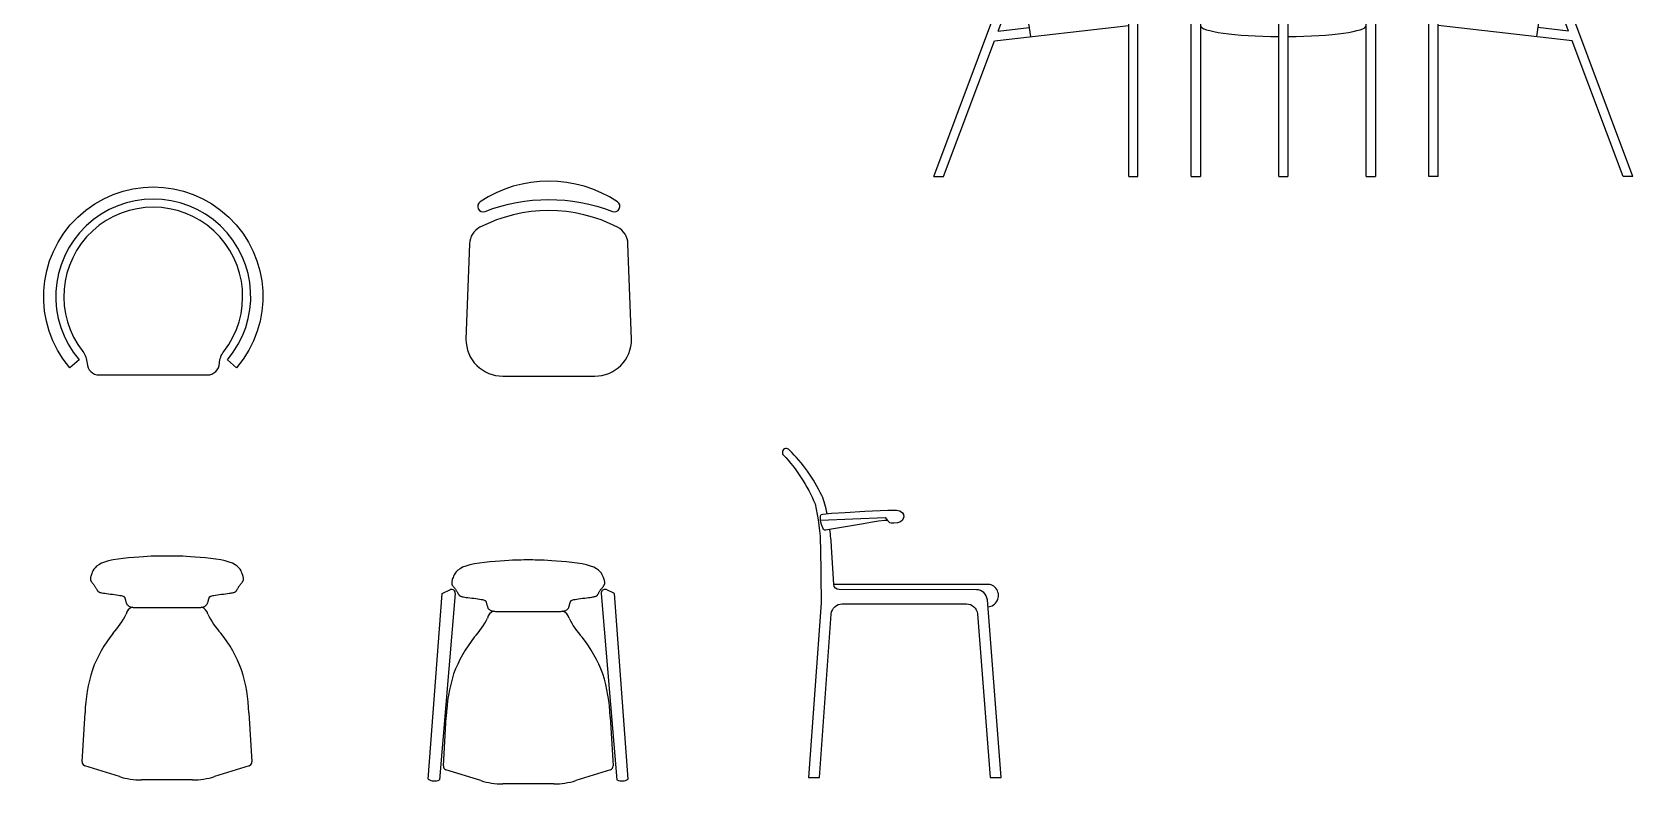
# Model space of a CAD drawing. Header units: centimetres. Extents: x 56177 to 99483, y 493 to 15482.
# Drawn here: x 60487.9 to 60923, y 1974.2 to 2178.6 of the extents above; entities that cross this region are included whole.
import ezdxf

# ---------------------------------------------------------------- set-up
doc = ezdxf.new("R2010")
doc.units = ezdxf.units.CM
doc.header["$MEASUREMENT"] = 0

# ---------------------------------------------------------------- blocks, each defined once
blk = doc.blocks.new('chaise9-profil')
for p, q in [((3.29, 69.99), (20.89, 70.71)), ((20.89, 70.71), (21.5, 69.87))]:
    blk.add_line(p, q)
for points in [[(-6.83, 87.76, -0.0885), (1.81, 74.44, -0.055333), (3.29, 62.66), (3.44, 47.54), (0, 0), (3.01, 0), (6.22, 44.45, -0.393229), (9.21, 47.24), (42.94, 47.24, -0.391757), (45.93, 44.47), (49.37, 0), (52.38, 0), (48.64, 48.3, 0.391377), (45.65, 51.07), (8.37, 51.12, -0.396997), (6.88, 52.53), (6.29, 62.69)], [(48.78, 46.44, 1), (48.48, 52.53), (6.88, 52.53)]]:
    blk.add_lwpolyline(points, format="xyb")
blk.add_lwpolyline([(3.29, 69.99), (3.28, 71.17), (3.5, 71.48), (3.97, 71.64), (6.3, 71.87), (9.98, 72.1), (15.3, 72.4), (21.58, 72.67), (23.93, 72.68), (24.86, 72.49), (25.59, 71.99), (25.87, 71.52), (25.92, 70.84), (25.62, 70.02), (25.01, 69.5), (24.2, 69.23), (23.26, 69.13), (22.52, 69.18), (22.15, 69.26), (21.81, 69.6), (21.5, 69.87), (20.81, 69.91), (19.08, 69.71), (16.89, 69.34), (14.94, 69.01), (10.09, 68.17), (5.24, 67.33), (4.71, 67.27), (4.39, 67.28), (4.11, 67.47), (3.57, 68.79), (3.4, 69.42)], close=True)
for centre, radius, start, end in [((-6.01, 88.41), 1.05, 38.3899, 227.329), ((-36.04, 57.69), 44, 25.5639, 45.4799), ((-5.28, 72.16), 10, 12.4524, 26.8335), ((-52.88, 59.49), 59.25, 11.9647, 14.4935), ((-52.88, 59.49), 59.25, 3.1089, 7.6986)]:
    blk.add_arc(centre, radius, start, end)
blk = doc.blocks.new('chaise1-plan')
for p, q in [((-20.56, -4.02), (-20.73, -4.41)), ((-20.31, -3.62), (-20.56, -4.02)), ((-19.99, -3.2), (-20.31, -3.62)), ((-19.55, -2.78), (-19.99, -3.2)), ((-18.98, -2.38), (-19.55, -2.78)), ((-18.26, -1.99), (-18.98, -2.38)), ((-17.37, -1.65), (-18.26, -1.99)), ((-16.29, -1.34), (-17.37, -1.65)), ((-15.06, -1.08), (-16.29, -1.34)), ((-13.72, -0.86), (-15.06, -1.08)), ((-12.31, -0.67), (-13.72, -0.86)), ((-10.88, -0.52), (-12.31, -0.67)), ((-9.46, -0.39), (-10.88, -0.52)), ((-8.11, -0.29), (-9.46, -0.39)), ((-6.85, -0.21), (-8.11, -0.29)), ((-5.74, -0.14), (-6.85, -0.21)), ((-4.74, -0.09), (-5.74, -0.14)), ((-3.86, -0.06), (-4.74, -0.09)), ((-3.07, -0.03), (-3.86, -0.06)), ((-2.35, -0.02), (-3.07, -0.03)), ((-1.68, -0.01), (-2.35, -0.02)), ((-1.05, -0.01), (-1.68, -0.01)), ((-0.44, -0.01), (-1.05, -0.01)), ((0.18, -0.01), (-0.44, -0.01)), ((0.81, -0.01), (0.18, -0.01)), ((1.47, -0.02), (0.81, -0.01)), ((2.19, -0.03), (1.47, -0.02)), ((2.99, -0.06), (2.19, -0.03)), ((3.87, -0.09), (2.99, -0.06)), ((4.86, -0.14), (3.87, -0.09)), ((5.98, -0.21), (4.86, -0.14)), ((7.24, -0.29), (5.98, -0.21)), ((8.59, -0.39), (7.24, -0.29)), ((10.01, -0.52), (8.59, -0.39)), ((11.44, -0.67), (10.01, -0.52)), ((12.85, -0.86), (11.44, -0.67)), ((14.19, -1.08), (12.85, -0.86)), ((15.42, -1.34), (14.19, -1.08)), ((16.5, -1.65), (15.42, -1.34)), ((17.39, -1.99), (16.5, -1.65)), ((18.11, -2.38), (17.39, -1.99)), ((18.68, -2.78), (18.11, -2.38)), ((19.11, -3.2), (18.68, -2.78)), ((19.44, -3.62), (19.11, -3.2)), ((19.69, -4.02), (19.44, -3.62)), ((19.86, -4.41), (19.69, -4.02)), ((-21.23, -6.08), (-21.24, -6.22)), ((-21.24, -6.22), (-21.23, -6.34)), ((-21.21, -5.93), (-21.23, -6.08)), ((-21.23, -6.34), (-21.22, -6.45)), ((-21.22, -6.45), (-21.19, -6.56)), ((-21.18, -5.76), (-21.21, -5.93)), ((-21.19, -6.56), (-21.16, -6.67)), ((-21.13, -5.56), (-21.18, -5.76)), ((-21.16, -6.67), (-21.12, -6.77)), ((-21.06, -5.33), (-21.13, -5.56)), ((-21.12, -6.77), (-21.06, -6.87)), ((-20.97, -5.06), (-21.06, -5.33)), ((-21.06, -6.87), (-21, -6.96)), ((-21, -6.96), (-20.94, -7.06)), ((-20.87, -4.76), (-20.97, -5.06)), ((-20.94, -7.06), (-20.86, -7.16)), ((-20.73, -4.41), (-20.87, -4.76)), ((-20.86, -7.16), (-20.78, -7.26)), ((-20.78, -7.26), (-20.69, -7.37)), ((-20.69, -7.37), (-20.6, -7.48)), ((-20.6, -7.48), (-20.5, -7.6)), ((-20.5, -7.6), (-20.41, -7.72)), ((-20.41, -7.72), (-20.31, -7.84)), ((-20.31, -7.84), (-20.21, -7.97)), ((-20.21, -7.97), (-20.11, -8.11)), ((-20.11, -8.11), (-20.02, -8.25)), ((-20.02, -8.25), (-19.92, -8.4)), ((-19.92, -8.4), (-19.83, -8.55)), ((-19.83, -8.55), (-19.75, -8.69)), ((-19.75, -8.69), (-19.67, -8.84)), ((18.8, -8.84), (18.88, -8.69)), ((18.88, -8.69), (18.96, -8.55)), ((18.96, -8.55), (19.05, -8.4)), ((19.05, -8.4), (19.14, -8.25)), ((19.14, -8.25), (19.24, -8.11)), ((19.24, -8.11), (19.34, -7.97)), ((19.34, -7.97), (19.44, -7.84)), ((19.44, -7.84), (19.54, -7.72)), ((19.54, -7.72), (19.63, -7.6)), ((19.63, -7.6), (19.73, -7.48)), ((19.73, -7.48), (19.82, -7.37)), ((19.82, -7.37), (19.91, -7.26)), ((20, -4.76), (19.86, -4.41)), ((19.91, -7.26), (19.99, -7.16)), ((19.99, -7.16), (20.06, -7.06)), ((20.1, -5.06), (20, -4.76)), ((20.06, -7.06), (20.13, -6.96)), ((20.19, -5.33), (20.1, -5.06)), ((20.13, -6.96), (20.19, -6.87)), ((20.26, -5.56), (20.19, -5.33)), ((20.19, -6.87), (20.24, -6.77)), ((20.24, -6.77), (20.29, -6.67)), ((20.31, -5.76), (20.26, -5.56)), ((20.29, -6.67), (20.32, -6.56)), ((20.34, -5.93), (20.31, -5.76)), ((20.32, -6.56), (20.35, -6.45)), ((20.36, -6.08), (20.34, -5.93)), ((20.35, -6.45), (20.36, -6.34)), ((20.37, -6.22), (20.36, -6.08)), ((20.36, -6.34), (20.37, -6.22)), ((-19.67, -8.84), (-19.59, -8.97)), ((-19.59, -8.97), (-19.52, -9.1)), ((-19.52, -9.1), (-19.46, -9.22)), ((-19.46, -9.22), (-19.4, -9.32)), ((-19.4, -9.32), (-19.34, -9.41)), ((-19.34, -9.41), (-19.29, -9.49)), ((-19.29, -9.49), (-19.23, -9.56)), ((-19.23, -9.56), (-19.18, -9.62)), ((-19.18, -9.62), (-19.12, -9.67)), ((-19.12, -9.67), (-19.05, -9.72)), ((-19.05, -9.72), (-18.97, -9.77)), ((-18.97, -9.77), (-18.89, -9.81)), ((-18.89, -9.81), (-18.78, -9.86)), ((-18.78, -9.86), (-18.65, -9.9)), ((-18.65, -9.9), (-18.48, -9.95)), ((-18.48, -9.95), (-18.27, -9.99)), ((-18.27, -9.99), (-18.01, -10.04)), ((-18.01, -10.04), (-17.69, -10.1)), ((-17.69, -10.1), (-17.31, -10.15)), ((-17.31, -10.15), (-16.85, -10.21)), ((-16.85, -10.21), (-16.33, -10.28)), ((-16.33, -10.28), (-15.79, -10.35)), ((-15.79, -10.35), (-15.22, -10.42)), ((-15.22, -10.42), (-14.66, -10.49)), ((-14.66, -10.49), (-14.13, -10.56)), ((-14.13, -10.56), (-13.64, -10.63)), ((-13.64, -10.63), (-13.21, -10.7)), ((-13.21, -10.7), (-12.86, -10.77)), ((-12.86, -10.77), (-12.59, -10.84)), ((-12.59, -10.84), (-12.38, -10.91)), ((-12.38, -10.91), (-12.22, -10.98)), ((-12.22, -10.98), (-12.11, -11.05)), ((-12.11, -11.05), (-12.03, -11.12)), ((-12.03, -11.12), (-11.97, -11.2)), ((-11.97, -11.2), (-11.93, -11.29)), ((-11.93, -11.29), (-11.89, -11.38)), ((-11.89, -11.38), (-11.86, -11.48)), ((-11.86, -11.48), (-11.82, -11.59)), ((-11.82, -11.59), (-11.79, -11.7)), ((-11.79, -11.7), (-11.76, -11.82)), ((-11.76, -11.82), (-11.73, -11.95)), ((-11.73, -11.95), (-11.7, -12.08)), ((-11.7, -12.08), (-11.67, -12.21)), ((-11.67, -12.21), (-11.63, -12.35)), ((-11.63, -12.35), (-11.59, -12.49)), ((-11.59, -12.49), (-11.55, -12.64)), ((-11.55, -12.64), (-11.5, -12.78)), ((-11.5, -12.78), (-11.44, -12.92)), ((-11.44, -12.92), (-11.37, -13.05)), ((-11.37, -13.05), (-11.3, -13.18)), ((10.43, -13.18), (10.5, -13.05)), ((10.5, -13.05), (10.57, -12.92)), ((10.57, -12.92), (10.62, -12.78)), ((10.62, -12.78), (10.68, -12.64)), ((10.68, -12.64), (10.72, -12.49)), ((10.72, -12.49), (10.76, -12.35)), ((10.76, -12.35), (10.79, -12.21)), ((10.79, -12.21), (10.83, -12.08)), ((10.83, -12.08), (10.86, -11.95)), ((10.86, -11.95), (10.89, -11.82)), ((10.89, -11.82), (10.92, -11.7)), ((10.92, -11.7), (10.95, -11.59)), ((10.95, -11.59), (10.99, -11.48)), ((10.99, -11.48), (11.02, -11.38)), ((11.02, -11.38), (11.06, -11.29)), ((11.06, -11.29), (11.1, -11.2)), ((11.1, -11.2), (11.16, -11.12)), ((11.16, -11.12), (11.24, -11.05)), ((11.24, -11.05), (11.35, -10.98)), ((11.35, -10.98), (11.51, -10.91)), ((11.51, -10.91), (11.72, -10.84)), ((11.72, -10.84), (11.99, -10.77)), ((11.99, -10.77), (12.34, -10.7)), ((12.34, -10.7), (12.77, -10.63)), ((12.77, -10.63), (13.26, -10.56)), ((13.26, -10.56), (13.79, -10.49)), ((13.79, -10.49), (14.35, -10.42)), ((14.35, -10.42), (14.92, -10.35)), ((14.92, -10.35), (15.46, -10.28)), ((15.46, -10.28), (15.98, -10.21)), ((15.98, -10.21), (16.43, -10.15)), ((16.43, -10.15), (16.82, -10.1)), ((16.82, -10.1), (17.14, -10.04)), ((17.14, -10.04), (17.4, -9.99)), ((17.4, -9.99), (17.61, -9.95)), ((17.61, -9.95), (17.78, -9.9)), ((17.78, -9.9), (17.91, -9.86)), ((17.91, -9.86), (18.02, -9.81)), ((18.02, -9.81), (18.1, -9.77)), ((18.1, -9.77), (18.18, -9.72)), ((18.18, -9.72), (18.25, -9.67)), ((18.25, -9.67), (18.31, -9.62)), ((18.31, -9.62), (18.36, -9.56)), ((18.36, -9.56), (18.42, -9.49)), ((18.42, -9.49), (18.47, -9.41)), ((18.47, -9.41), (18.52, -9.32)), ((18.52, -9.32), (18.58, -9.22)), ((18.58, -9.22), (18.65, -9.1)), ((18.65, -9.1), (18.72, -8.97)), ((18.72, -8.97), (18.8, -8.84)), ((-11.3, -13.18), (-11.21, -13.3)), ((-11.21, -13.3), (-11.11, -13.4)), ((-11.11, -13.4), (-11, -13.5)), ((-11, -13.5), (-10.89, -13.58)), ((-10.89, -13.58), (-10.76, -13.66)), ((-10.76, -13.66), (-10.64, -13.73)), ((-10.64, -13.73), (-10.51, -13.78)), ((-10.51, -13.78), (-10.38, -13.83)), ((-10.38, -13.83), (-10.25, -13.87)), ((-10.25, -13.87), (-10.12, -13.9)), ((-10.12, -13.9), (-9.98, -13.93)), ((-9.98, -13.93), (-9.81, -13.94)), ((-9.81, -13.94), (-9.6, -13.96)), ((-9.6, -13.96), (-9.33, -13.97)), ((-9.33, -13.97), (-8.98, -13.97)), ((-8.98, -13.97), (-8.54, -13.98)), ((-8.54, -13.98), (-7.99, -13.98)), ((-7.99, -13.98), (-7.32, -13.98)), ((-7.32, -13.98), (-6.54, -13.98)), ((-6.54, -13.98), (-5.66, -13.98)), ((-5.66, -13.98), (-4.71, -13.98)), ((-4.71, -13.98), (-3.7, -13.98)), ((-3.7, -13.98), (-2.64, -13.98)), ((-2.64, -13.98), (-1.54, -13.98)), ((-1.54, -13.98), (-0.44, -13.98)), ((-0.44, -13.98), (0.67, -13.98)), ((0.67, -13.98), (1.76, -13.98)), ((1.76, -13.98), (2.83, -13.98)), ((2.83, -13.98), (3.84, -13.98)), ((3.84, -13.98), (4.79, -13.98)), ((4.79, -13.98), (5.67, -13.98)), ((5.67, -13.98), (6.45, -13.98)), ((6.45, -13.98), (7.12, -13.98)), ((7.12, -13.98), (7.67, -13.98)), ((7.67, -13.98), (8.11, -13.97)), ((8.11, -13.97), (8.46, -13.97)), ((8.46, -13.97), (8.73, -13.96)), ((8.73, -13.96), (8.94, -13.94)), ((8.94, -13.94), (9.11, -13.93)), ((9.11, -13.93), (9.25, -13.9)), ((9.25, -13.9), (9.38, -13.87)), ((9.38, -13.87), (9.51, -13.83)), ((9.51, -13.83), (9.64, -13.78)), ((9.64, -13.78), (9.76, -13.73)), ((9.76, -13.73), (9.89, -13.66)), ((9.89, -13.66), (10.01, -13.58)), ((10.01, -13.58), (10.13, -13.5)), ((10.13, -13.5), (10.24, -13.4)), ((10.24, -13.4), (10.34, -13.3)), ((10.34, -13.3), (10.43, -13.18)), ((-23.5, -56), (-22.7, -42.64)), ((21.83, -42.64), (22.63, -56)), ((-13.36, -59.98), (-22.8, -57.01)), ((-0.44, -60.89), (-7.37, -60.89)), ((6.5, -60.89), (-0.44, -60.89)), ((21.93, -57.01), (12.49, -59.98))]:
    blk.add_line(p, q)
for centre, radius, start, end in [((-30.28, -6.74), 20.82, 316.82, 334.2087), ((-9.2, -16.25), 2.39, 104.5011, 169.0029), ((8.32, -16.25), 2.39, 10.9971, 75.4989), ((29.41, -6.74), 20.82, 205.7913, 223.18), ((12.49, -43.08), 35.34, 141.3172, 159.9593), ((-13.36, -43.08), 35.34, 20.0407, 38.6828), ((20.75, -44.03), 43.48, 162.5088, 178.165), ((-21.63, -44.03), 43.48, 1.835, 17.4912), ((-22.5, -56.06), 1, 176.5747, 252.5865), ((21.63, -56.06), 1, 287.4135, 3.4253), ((-7.37, -40.89), 20, 252.5865, 270), ((6.5, -40.89), 20, 270, 287.4135)]:
    blk.add_arc(centre, radius, start, end)
blk = doc.blocks.new('chaise2-plan')
for p, q in [((0, 0), (-0.61, 0)), ((0.61, 0), (0, 0)), ((-20.12, -4.02), (-20.3, -4.4)), ((-19.88, -3.61), (-20.12, -4.02)), ((-19.55, -3.19), (-19.88, -3.61)), ((-19.11, -2.78), (-19.55, -3.19)), ((-18.54, -2.37), (-19.11, -2.78)), ((-17.83, -1.99), (-18.54, -2.37)), ((-16.93, -1.64), (-17.83, -1.99)), ((-15.85, -1.34), (-16.93, -1.64)), ((-14.62, -1.08), (-15.85, -1.34)), ((-13.28, -0.85), (-14.62, -1.08)), ((-11.88, -0.67), (-13.28, -0.85)), ((-10.44, -0.51), (-11.88, -0.67)), ((-9.03, -0.39), (-10.44, -0.51)), ((-7.67, -0.28), (-9.03, -0.39)), ((-6.42, -0.2), (-7.67, -0.28)), ((-5.3, -0.14), (-6.42, -0.2)), ((-4.31, -0.09), (-5.3, -0.14)), ((-3.42, -0.05), (-4.31, -0.09)), ((-2.63, -0.03), (-3.42, -0.05)), ((-1.91, -0.01), (-2.63, -0.03)), ((-1.24, 0), (-1.91, -0.01)), ((-0.61, 0), (-1.24, 0)), ((1.24, 0), (0.61, 0)), ((1.91, -0.01), (1.24, 0)), ((2.63, -0.03), (1.91, -0.01)), ((3.42, -0.05), (2.63, -0.03)), ((4.31, -0.09), (3.42, -0.05)), ((5.3, -0.14), (4.31, -0.09)), ((6.42, -0.2), (5.3, -0.14)), ((7.67, -0.28), (6.42, -0.2)), ((9.03, -0.39), (7.67, -0.28)), ((10.44, -0.51), (9.03, -0.39)), ((11.88, -0.67), (10.44, -0.51)), ((13.28, -0.85), (11.88, -0.67)), ((14.62, -1.08), (13.28, -0.85)), ((15.85, -1.34), (14.62, -1.08)), ((16.93, -1.64), (15.85, -1.34)), ((17.83, -1.99), (16.93, -1.64)), ((18.54, -2.37), (17.83, -1.99)), ((19.11, -2.78), (18.54, -2.37)), ((19.55, -3.19), (19.11, -2.78)), ((19.88, -3.61), (19.55, -3.19)), ((20.12, -4.02), (19.88, -3.61)), ((20.3, -4.4), (20.12, -4.02)), ((-23.42, -9.15), (-21.15, -8.06)), ((-20.78, -5.93), (-20.8, -6.08)), ((-20.8, -6.08), (-20.8, -6.21)), ((-20.8, -6.21), (-20.8, -6.33)), ((-20.8, -6.33), (-20.78, -6.45)), ((-20.74, -5.75), (-20.78, -5.93)), ((-20.78, -6.45), (-20.76, -6.56)), ((-20.76, -6.56), (-20.72, -6.66)), ((-20.69, -5.55), (-20.74, -5.75)), ((-20.72, -6.66), (-20.68, -6.76)), ((-20.63, -5.32), (-20.69, -5.55)), ((-20.68, -6.76), (-20.63, -6.86)), ((-20.54, -5.06), (-20.63, -5.32)), ((-20.63, -6.86), (-20.57, -6.96)), ((-20.57, -6.96), (-20.5, -7.06)), ((-20.43, -4.75), (-20.54, -5.06)), ((-20.5, -7.06), (-20.43, -7.16)), ((-20.3, -4.4), (-20.43, -4.75)), ((-20.43, -7.16), (-20.34, -7.26)), ((-20.34, -7.26), (-20.26, -7.37)), ((-20.26, -7.37), (-20.16, -7.48)), ((-20.16, -7.48), (-20.07, -7.59)), ((-20.07, -7.59), (-19.97, -7.71)), ((-19.97, -7.71), (-19.87, -7.83)), ((-19.87, -7.83), (-19.77, -7.97)), ((-19.77, -7.97), (-19.68, -8.1)), ((-19.68, -8.1), (-19.58, -8.25)), ((-19.58, -8.25), (-19.49, -8.39)), ((-19.49, -8.39), (-19.4, -8.54)), ((-19.4, -8.54), (-19.31, -8.69)), ((-19.31, -8.69), (-19.23, -8.83)), ((19.23, -8.83), (19.31, -8.69)), ((19.31, -8.69), (19.4, -8.54)), ((19.4, -8.54), (19.49, -8.39)), ((19.49, -8.39), (19.58, -8.25)), ((19.58, -8.25), (19.68, -8.1)), ((19.68, -8.1), (19.77, -7.97)), ((19.77, -7.97), (19.87, -7.83)), ((19.87, -7.83), (19.97, -7.71)), ((19.97, -7.71), (20.07, -7.59)), ((20.07, -7.59), (20.16, -7.48)), ((20.16, -7.48), (20.26, -7.37)), ((20.26, -7.37), (20.34, -7.26)), ((20.43, -4.75), (20.3, -4.4)), ((20.34, -7.26), (20.43, -7.16)), ((20.54, -5.06), (20.43, -4.75)), ((20.43, -7.16), (20.5, -7.06)), ((20.5, -7.06), (20.57, -6.96)), ((20.63, -5.32), (20.54, -5.06)), ((20.57, -6.96), (20.63, -6.86)), ((20.69, -5.55), (20.63, -5.32)), ((20.63, -6.86), (20.68, -6.76)), ((20.68, -6.76), (20.72, -6.66)), ((20.74, -5.75), (20.69, -5.55)), ((20.72, -6.66), (20.76, -6.56)), ((20.78, -5.93), (20.74, -5.75)), ((20.76, -6.56), (20.78, -6.45)), ((20.8, -6.08), (20.78, -5.93)), ((20.78, -6.45), (20.8, -6.33)), ((20.8, -6.21), (20.8, -6.08)), ((20.8, -6.33), (20.8, -6.21)), ((23.42, -9.15), (21.15, -8.06)), ((-27.2, -59.62), (-23.42, -9.15)), ((-19.83, -9.12), (-24.12, -59.77)), ((-19.23, -8.83), (-19.16, -8.97)), ((-19.16, -8.97), (-19.09, -9.09)), ((-19.09, -9.09), (-19.02, -9.21)), ((-19.02, -9.21), (-18.96, -9.31)), ((-18.96, -9.31), (-18.9, -9.4)), ((-18.9, -9.4), (-18.85, -9.48)), ((-18.85, -9.48), (-18.8, -9.55)), ((-18.8, -9.55), (-18.74, -9.61)), ((-18.74, -9.61), (-18.68, -9.67)), ((-18.68, -9.67), (-18.61, -9.72)), ((-18.61, -9.72), (-18.54, -9.76)), ((-18.54, -9.76), (-18.45, -9.81)), ((-18.45, -9.81), (-18.35, -9.85)), ((-18.35, -9.85), (-18.21, -9.9)), ((-18.21, -9.9), (-18.05, -9.94)), ((-18.05, -9.94), (-17.84, -9.99)), ((-17.84, -9.99), (-17.58, -10.04)), ((-17.58, -10.04), (-17.26, -10.09)), ((-17.26, -10.09), (-16.87, -10.15)), ((-16.87, -10.15), (-16.41, -10.21)), ((-16.41, -10.21), (-15.9, -10.27)), ((-15.9, -10.27), (-15.35, -10.34)), ((-15.35, -10.34), (-14.79, -10.41)), ((-14.79, -10.41), (-14.23, -10.48)), ((-14.23, -10.48), (-13.69, -10.55)), ((-13.69, -10.55), (-13.2, -10.63)), ((-13.2, -10.63), (-12.77, -10.7)), ((-12.77, -10.7), (-12.43, -10.77)), ((-12.43, -10.77), (-12.15, -10.83)), ((-12.15, -10.83), (-11.94, -10.9)), ((-11.94, -10.9), (-11.78, -10.97)), ((-11.78, -10.97), (-11.67, -11.04)), ((-11.67, -11.04), (-11.59, -11.12)), ((-11.59, -11.12), (-11.54, -11.2)), ((-11.54, -11.2), (-11.49, -11.29)), ((-11.49, -11.29), (-11.46, -11.38)), ((-11.46, -11.38), (-11.42, -11.48)), ((-11.42, -11.48), (-11.39, -11.59)), ((-11.39, -11.59), (-11.36, -11.7)), ((-11.36, -11.7), (-11.33, -11.82)), ((-11.33, -11.82), (-11.3, -11.94)), ((-11.3, -11.94), (-11.26, -12.07)), ((-11.26, -12.07), (-11.23, -12.21)), ((-11.23, -12.21), (-11.19, -12.35)), ((-11.19, -12.35), (-11.15, -12.49)), ((-11.15, -12.49), (-11.11, -12.63)), ((-11.11, -12.63), (-11.06, -12.77)), ((-11.06, -12.77), (-11, -12.91)), ((-11, -12.91), (-10.94, -13.05)), ((-10.94, -13.05), (-10.86, -13.17)), ((10.86, -13.17), (10.94, -13.05)), ((10.94, -13.05), (11, -12.91)), ((11, -12.91), (11.06, -12.77)), ((11.06, -12.77), (11.11, -12.63)), ((11.11, -12.63), (11.15, -12.49)), ((11.15, -12.49), (11.19, -12.35)), ((11.19, -12.35), (11.23, -12.21)), ((11.23, -12.21), (11.26, -12.07)), ((11.26, -12.07), (11.3, -11.94)), ((11.3, -11.94), (11.33, -11.82)), ((11.33, -11.82), (11.36, -11.7)), ((11.36, -11.7), (11.39, -11.59)), ((11.39, -11.59), (11.42, -11.48)), ((11.42, -11.48), (11.46, -11.38)), ((11.46, -11.38), (11.49, -11.29)), ((11.49, -11.29), (11.54, -11.2)), ((11.54, -11.2), (11.59, -11.12)), ((11.59, -11.12), (11.67, -11.04)), ((11.67, -11.04), (11.78, -10.97)), ((11.78, -10.97), (11.94, -10.9)), ((11.94, -10.9), (12.15, -10.83)), ((12.15, -10.83), (12.43, -10.77)), ((12.43, -10.77), (12.77, -10.7)), ((12.77, -10.7), (13.2, -10.63)), ((13.2, -10.63), (13.69, -10.55)), ((13.69, -10.55), (14.23, -10.48)), ((14.23, -10.48), (14.79, -10.41)), ((14.79, -10.41), (15.35, -10.34)), ((15.35, -10.34), (15.9, -10.27)), ((15.9, -10.27), (16.41, -10.21)), ((16.41, -10.21), (16.87, -10.15)), ((16.87, -10.15), (17.26, -10.09)), ((17.26, -10.09), (17.58, -10.04)), ((17.58, -10.04), (17.84, -9.99)), ((17.84, -9.99), (18.05, -9.94)), ((18.05, -9.94), (18.21, -9.9)), ((18.21, -9.9), (18.35, -9.85)), ((18.35, -9.85), (18.45, -9.81)), ((18.45, -9.81), (18.54, -9.76)), ((18.54, -9.76), (18.61, -9.72)), ((18.61, -9.72), (18.68, -9.67)), ((18.68, -9.67), (18.74, -9.61)), ((18.74, -9.61), (18.8, -9.55)), ((18.8, -9.55), (18.85, -9.48)), ((18.85, -9.48), (18.9, -9.4)), ((18.9, -9.4), (18.96, -9.31)), ((18.96, -9.31), (19.02, -9.21)), ((19.02, -9.21), (19.09, -9.09)), ((19.09, -9.09), (19.16, -8.97)), ((19.16, -8.97), (19.23, -8.83)), ((19.83, -9.12), (24.12, -59.77)), ((27.2, -59.62), (23.42, -9.15)), ((-10.86, -13.17), (-10.77, -13.29)), ((-10.77, -13.29), (-10.68, -13.4)), ((-10.68, -13.4), (-10.57, -13.49)), ((-10.57, -13.49), (-10.45, -13.58)), ((-10.45, -13.58), (-10.33, -13.65)), ((-10.33, -13.65), (-10.2, -13.72)), ((-10.2, -13.72), (-10.07, -13.78)), ((-10.07, -13.78), (-9.94, -13.82)), ((-9.94, -13.82), (-9.81, -13.86)), ((-9.81, -13.86), (-9.69, -13.9)), ((-9.69, -13.9), (-9.55, -13.92)), ((-9.55, -13.92), (-9.38, -13.94)), ((-9.38, -13.94), (-9.17, -13.95)), ((-9.17, -13.95), (-8.89, -13.96)), ((-8.89, -13.96), (-8.54, -13.97)), ((-8.54, -13.97), (-8.1, -13.97)), ((-8.1, -13.97), (-7.55, -13.97)), ((-7.55, -13.97), (-6.88, -13.97)), ((-6.88, -13.97), (-6.1, -13.98)), ((-6.1, -13.98), (-5.23, -13.98)), ((-5.23, -13.98), (-4.28, -13.98)), ((-4.28, -13.98), (-3.26, -13.98)), ((-3.26, -13.98), (-2.2, -13.98)), ((-2.2, -13.98), (-1.11, -13.98)), ((-1.11, -13.98), (0, -13.98)), ((0, -13.98), (1.11, -13.98)), ((1.11, -13.98), (2.2, -13.98)), ((2.2, -13.98), (3.26, -13.98)), ((3.26, -13.98), (4.28, -13.98)), ((4.28, -13.98), (5.23, -13.98)), ((5.23, -13.98), (6.1, -13.98)), ((6.1, -13.98), (6.88, -13.97)), ((6.88, -13.97), (7.55, -13.97)), ((7.55, -13.97), (8.1, -13.97)), ((8.1, -13.97), (8.54, -13.97)), ((8.54, -13.97), (8.89, -13.96)), ((8.89, -13.96), (9.17, -13.95)), ((9.17, -13.95), (9.38, -13.94)), ((9.38, -13.94), (9.55, -13.92)), ((9.55, -13.92), (9.69, -13.9)), ((9.69, -13.9), (9.81, -13.86)), ((9.81, -13.86), (9.94, -13.82)), ((9.94, -13.82), (10.07, -13.78)), ((10.07, -13.78), (10.2, -13.72)), ((10.2, -13.72), (10.33, -13.65)), ((10.33, -13.65), (10.45, -13.58)), ((10.45, -13.58), (10.57, -13.49)), ((10.57, -13.49), (10.68, -13.4)), ((10.68, -13.4), (10.77, -13.29)), ((10.77, -13.29), (10.86, -13.17)), ((-23.07, -56), (-22.27, -42.63)), ((22.27, -42.63), (23.07, -56)), ((-12.92, -59.97), (-22.37, -57.01)), ((0, -60.89), (-6.94, -60.89)), ((6.94, -60.89), (0, -60.89)), ((22.37, -57.01), (12.92, -59.97))]:
    blk.add_line(p, q)
for centre, radius, start, end in [((-20.82, -8.99), 0.994, 352.4595, 109.4991), ((20.82, -8.99), 0.994, 70.5009, 187.5405), ((-29.84, -6.74), 20.82, 316.82, 334.2087), ((-8.76, -16.25), 2.39, 104.5011, 169.0029), ((8.76, -16.25), 2.39, 10.9971, 75.4989), ((29.84, -6.74), 20.82, 205.7913, 223.18), ((12.93, -43.07), 35.34, 141.3172, 159.9593), ((-12.93, -43.07), 35.34, 20.0407, 38.6828), ((21.19, -44.03), 43.48, 162.5088, 178.165), ((-21.19, -44.03), 43.48, 1.835, 17.4912), ((-22.07, -56.06), 1, 176.5747, 252.5865), ((22.07, -56.06), 1, 287.4135, 3.4253), ((-25.51, -56.55), 3.5, 241.138, 293.3882), ((-6.94, -40.89), 20, 252.5865, 270), ((6.94, -40.89), 20, 270, 287.4135), ((25.51, -56.55), 3.5, 246.6118, 298.862)]:
    blk.add_arc(centre, radius, start, end)
blk = doc.blocks.new('chaise3-plan')
blk.add_line((-10.16, 0), (4.53, 0))
for points in [[(20.14, 4.08, 2.170288), (-20.14, 4.08), (-22.65, 1.94, -2.170288), (22.65, 1.94)], [(14.69, 0, 0.402876), (17.99, 3.17, -0.1472), (19.15, 6.35, 2.049646), (-19.15, 6.35, -0.1472), (-17.99, 3.17, 0.402876), (-14.69, 0)]]:
    blk.add_lwpolyline(points, format="xyb", close=True)
blk = doc.blocks.new('chaise4-plan')
for points in [[(-17.21, 20.98, -0.186352), (17.37, 20.98, 0.898694), (18.73, 23.63, 0.299338), (-18.57, 23.63, 0.898694)], [(-22.42, -13.8, 0.414214), (-12.42, -23.8), (12.58, -23.8, 0.414214), (22.58, -13.8), (21.58, 12.17, 0.287008), (18.77, 16.67, 0.242685), (-18.61, 16.67, 0.287008), (-21.42, 12.17)]]:
    blk.add_lwpolyline(points, format="xyb", close=True)
blk = doc.blocks.new('sam8-4pers-profil')
at = {"linetype": 'Continuous'}
for p, q in [((20.01, 80.45), (26.24, 38.03)), ((20.01, 80.45), (20.49, 80.16)), ((20.01, 80.45), (21.11, 79.78)), ((20.49, 80.16), (21.91, 79.29)), ((21.91, 79.29), (20.49, 80.16)), ((21.91, 79.29), (23.46, 78.34)), ((21.91, 79.29), (24.22, 77.87)), ((23.46, 78.34), (22.66, 78.83)), ((23.46, 78.34), (25.61, 77.02)), ((170.01, 80.45), (163.78, 38.03)), ((166.56, 78.34), (164.41, 77.02)), ((168.11, 79.29), (165.8, 77.87)), ((168.11, 79.29), (166.56, 78.34)), ((166.56, 78.34), (167.36, 78.83)), ((168.11, 79.29), (169.53, 80.16)), ((169.53, 80.16), (168.11, 79.29)), ((170.01, 80.45), (168.91, 79.78)), ((170.01, 80.45), (169.53, 80.16)), ((24.22, 77.87), (27.33, 75.97)), ((27.86, 75.64), (25.61, 77.02)), ((27.33, 75.97), (28.51, 75.25)), ((28, 75.56), (27.33, 75.97)), ((27.33, 75.97), (31.12, 73.65)), ((32.05, 73.08), (28.51, 75.24)), ((45.01, 75), (80.08, 75)), ((45.01, 70), (45.01, 75)), ((109.94, 75), (145.01, 75)), ((145.01, 75), (145.01, 70)), ((157.97, 73.08), (161.51, 75.24)), ((162.69, 75.97), (158.9, 73.65)), ((162.69, 75.97), (161.51, 75.25)), ((162.02, 75.56), (162.69, 75.97)), ((162.16, 75.64), (164.41, 77.02)), ((165.8, 77.87), (162.69, 75.97)), ((31.12, 73.65), (35.44, 71)), ((32.05, 73.08), (31.12, 73.65)), ((36.08, 70.61), (32.05, 73.08)), ((36.08, 70.61), (35.44, 71.01)), ((35.44, 71), (36.08, 70.61)), ((35.44, 71), (40.12, 68.13)), ((40.45, 67.94), (36.08, 70.61)), ((75.75, 70), (45.01, 70)), ((145.01, 70), (114.27, 70)), ((149.57, 67.94), (153.94, 70.61)), ((154.58, 71), (149.9, 68.13)), ((153.94, 70.61), (157.97, 73.08)), ((153.94, 70.61), (154.58, 71.01)), ((154.58, 71), (153.94, 70.61)), ((158.9, 73.65), (154.58, 71)), ((157.97, 73.08), (158.9, 73.65)), ((45, 65.15), (40.12, 68.13)), ((45, 65.15), (40.45, 67.94)), ((145.02, 65.15), (149.9, 68.13)), ((145.02, 65.15), (149.57, 67.94)), ((0, 0), (22.86, 61.06)), ((53.95, 59.67), (45, 65.15)), ((45, 65.15), (55.46, 58.75)), ((145.02, 65.15), (134.56, 58.75)), ((136.07, 59.67), (145.02, 65.15)), ((190.02, 0), (167.16, 61.06)), ((52.96, 0), (52.96, 60.28)), ((55.46, 0), (55.46, 58.75)), ((134.56, 0), (134.56, 58.75)), ((137.06, 0), (137.06, 60.28)), ((17.48, 39.55), (23.61, 55.93)), ((172.54, 39.55), (166.41, 55.93)), ((16.49, 36.93), (52.96, 41.06)), ((17.48, 39.55), (25.88, 40.51)), ((173.53, 36.93), (137.06, 41.06)), ((172.54, 39.55), (164.14, 40.51)), ((2.67, 0), (16.49, 36.93)), ((187.35, 0), (173.53, 36.93)), ((0, 0), (2.67, 0)), ((52.96, 0), (55.46, 0)), ((137.06, 0), (134.56, 0)), ((190.02, 0), (187.35, 0))]:
    blk.add_line(p, q, dxfattribs=at)
for p, q in [((93.76, 61.06), (96.26, 61.06)), ((93.76, 0), (93.76, 61.06)), ((96.26, 61.06), (96.26, 0)), ((69.98, 60.28), (72.48, 60.28)), ((69.98, 0), (69.98, 60.28)), ((72.48, 60.28), (72.48, 0)), ((117.53, 60.28), (120.03, 60.28)), ((117.53, 0), (117.53, 60.28)), ((120.03, 60.28), (120.03, 0)), ((69.98, 0), (72.48, 0)), ((93.76, 0), (96.26, 0)), ((117.53, 0), (120.03, 0))]:
    blk.add_line(p, q)
for centre, ratio, start_param, end_param in [((95.01, 58.75), 0.963658, 3.141593, 6.283185), ((95.01, 41.06), 0.134447, 0, 1.515274), ((95.01, 41.06), 0.134447, 1.626319, 3.141593)]:
    blk.add_ellipse(centre, major_axis=(-22.53, 0), ratio=ratio, start_param=start_param, end_param=end_param)

msp = doc.modelspace()

# ---------------------------------------------------------------- block references
for name, p in [('sam8-4pers-profil', (60733.02, 2139.35)), ('chaise3-plan', (60520.88, 2085.42)), ('chaise4-plan', (60628.29, 2108.89)), ('chaise9-profil', (60698.93, 1975.96)), ('chaise1-plan', (60525.04, 2036.2)), ('chaise2-plan', (60622.79, 2035.11))]:
    msp.add_blockref(name, p)

doc.saveas('drawing.dxf')
